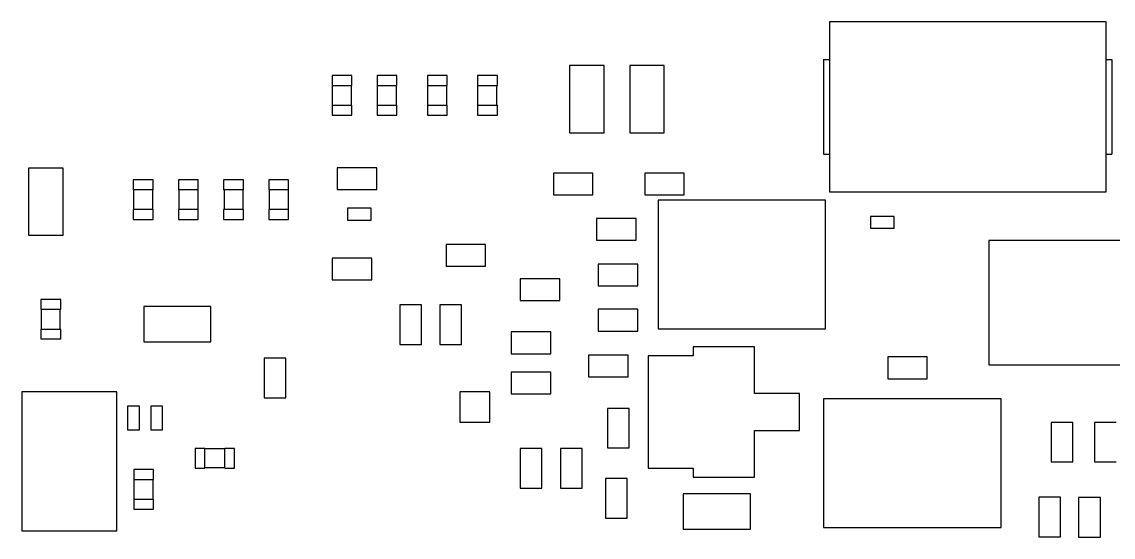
# Model space of a CAD drawing. Header units: millimetres. Extents: x 0 to 420, y 0 to 297.
# Drawn here: x 328.71 to 356.33, y 208.59 to 221.63 of the extents above; entities that cross this region are included whole.
import ezdxf

# ---------------------------------------------------------------- set-up
doc = ezdxf.new("R2010")
doc.units = ezdxf.units.MM

msp = doc.modelspace()

# ---------------------------------------------------------------- linework, layer by layer
at = {"color": 7, "linetype": 'Continuous', "lineweight": 25}
for p, q in [((349.147, 221.626), (349.147, 217.326)), ((356.147, 221.626), (349.147, 221.626)), ((356.147, 217.326), (356.147, 221.626)), ((348.997, 220.676), (348.997, 218.276)), ((348.997, 220.676), (349.147, 220.676)), ((356.147, 220.676), (356.297, 220.676)), ((356.297, 220.676), (356.297, 218.276)), ((342.574, 220.518), (342.574, 218.818)), ((343.444, 220.518), (342.574, 220.518)), ((343.444, 218.818), (343.444, 220.518)), ((344.098, 220.518), (344.098, 218.818)), ((344.968, 220.518), (344.098, 220.518)), ((344.968, 218.818), (344.968, 220.518)), ((336.562, 220.269), (336.562, 220.019)), ((337.062, 220.269), (336.562, 220.269)), ((337.062, 220.019), (337.062, 220.269)), ((337.705, 220.269), (337.705, 220.019)), ((338.205, 220.269), (337.705, 220.269)), ((338.205, 220.019), (338.205, 220.269)), ((338.975, 220.269), (338.975, 220.019)), ((339.475, 220.269), (338.975, 220.269)), ((339.475, 220.019), (339.475, 220.269)), ((340.245, 220.269), (340.245, 220.019)), ((340.745, 220.269), (340.245, 220.269)), ((340.745, 220.019), (340.745, 220.269)), ((336.562, 220.019), (337.062, 220.019)), ((336.572, 219.519), (336.572, 220.019)), ((337.052, 219.519), (337.052, 220.019)), ((337.705, 220.019), (338.205, 220.019)), ((337.715, 219.519), (337.715, 220.019)), ((338.195, 219.519), (338.195, 220.019)), ((338.975, 220.019), (339.475, 220.019)), ((338.985, 219.519), (338.985, 220.019)), ((339.465, 219.519), (339.465, 220.019)), ((340.245, 220.019), (340.745, 220.019)), ((340.255, 219.519), (340.255, 220.019)), ((340.735, 219.519), (340.735, 220.019)), ((336.562, 219.519), (336.562, 219.269)), ((336.562, 219.519), (337.062, 219.519)), ((337.062, 219.269), (337.062, 219.519)), ((337.705, 219.519), (337.705, 219.269)), ((337.705, 219.519), (338.205, 219.519)), ((338.205, 219.269), (338.205, 219.519)), ((338.975, 219.519), (338.975, 219.269)), ((338.975, 219.519), (339.475, 219.519)), ((339.475, 219.269), (339.475, 219.519)), ((340.245, 219.519), (340.245, 219.269)), ((340.245, 219.519), (340.745, 219.519)), ((340.745, 219.269), (340.745, 219.519)), ((336.562, 219.269), (337.062, 219.269)), ((337.705, 219.269), (338.205, 219.269)), ((338.975, 219.269), (339.475, 219.269)), ((340.245, 219.269), (340.745, 219.269)), ((342.574, 218.818), (343.444, 218.818)), ((344.098, 218.818), (344.968, 218.818)), ((348.997, 218.276), (349.147, 218.276)), ((356.147, 218.276), (356.297, 218.276)), ((328.884, 217.927), (328.884, 216.227)), ((329.754, 217.927), (328.884, 217.927)), ((329.754, 216.227), (329.754, 217.927)), ((336.692, 217.936), (336.692, 217.386)), ((337.693, 217.936), (336.692, 217.936)), ((337.693, 217.386), (337.693, 217.936)), ((332.032, 217.628), (331.532, 217.628)), ((331.532, 217.628), (331.532, 217.378)), ((332.032, 217.378), (332.032, 217.628)), ((333.175, 217.628), (332.675, 217.628)), ((332.675, 217.628), (332.675, 217.378)), ((333.175, 217.378), (333.175, 217.628)), ((333.818, 217.628), (333.818, 217.378)), ((334.318, 217.628), (333.818, 217.628)), ((334.318, 217.378), (334.318, 217.628)), ((335.461, 217.628), (334.961, 217.628)), ((334.961, 217.628), (334.961, 217.378)), ((335.461, 217.378), (335.461, 217.628)), ((342.165, 217.796), (342.165, 217.246)), ((343.165, 217.796), (342.165, 217.796)), ((343.165, 217.246), (343.165, 217.796)), ((344.476, 217.796), (344.476, 217.246)), ((345.476, 217.796), (344.476, 217.796)), ((345.476, 217.246), (345.476, 217.796)), ((332.032, 217.378), (331.532, 217.378)), ((331.542, 217.378), (331.542, 216.878)), ((332.022, 217.378), (332.022, 216.878)), ((333.175, 217.378), (332.675, 217.378)), ((332.685, 217.378), (332.685, 216.878)), ((333.165, 217.378), (333.165, 216.878)), ((334.318, 217.378), (333.818, 217.378)), ((333.828, 217.378), (333.828, 216.878)), ((334.308, 217.378), (334.308, 216.878)), ((335.461, 217.378), (334.961, 217.378)), ((334.971, 217.378), (334.971, 216.878)), ((335.451, 217.378), (335.451, 216.878)), ((336.692, 217.386), (337.693, 217.386)), ((342.165, 217.246), (343.165, 217.246)), ((344.476, 217.246), (345.476, 217.246)), ((344.817, 217.116), (344.817, 213.862)), ((349.047, 217.116), (344.817, 217.116)), ((349.047, 213.862), (349.047, 217.116)), ((349.147, 217.326), (356.147, 217.326)), ((331.532, 216.878), (331.532, 216.628)), ((332.032, 216.878), (331.532, 216.878)), ((332.032, 216.628), (332.032, 216.878)), ((332.675, 216.878), (332.675, 216.628)), ((333.175, 216.878), (332.675, 216.878)), ((333.175, 216.628), (333.175, 216.878)), ((333.818, 216.878), (333.818, 216.628)), ((334.318, 216.878), (333.818, 216.878)), ((334.318, 216.628), (334.318, 216.878)), ((334.961, 216.878), (334.961, 216.628)), ((335.461, 216.878), (334.961, 216.878)), ((335.461, 216.628), (335.461, 216.878)), ((336.955, 216.909), (336.955, 216.609)), ((337.555, 216.909), (336.955, 216.909)), ((337.555, 216.609), (337.555, 216.909)), ((331.532, 216.628), (332.032, 216.628)), ((332.675, 216.628), (333.175, 216.628)), ((333.818, 216.628), (334.318, 216.628)), ((334.961, 216.628), (335.461, 216.628)), ((336.955, 216.609), (337.555, 216.609)), ((343.257, 216.653), (343.257, 216.103)), ((344.257, 216.653), (343.257, 216.653)), ((344.257, 216.103), (344.257, 216.653)), ((350.188, 216.706), (350.188, 216.405)), ((350.788, 216.706), (350.188, 216.706)), ((350.788, 216.405), (350.788, 216.706)), ((350.188, 216.405), (350.788, 216.405)), ((328.884, 216.227), (329.754, 216.227)), ((339.447, 215.992), (339.447, 215.442)), ((340.447, 215.992), (339.447, 215.992)), ((340.447, 215.442), (340.447, 215.992)), ((343.257, 216.103), (344.257, 216.103)), ((353.185, 216.098), (353.185, 212.949)), ((357.189, 216.098), (353.185, 216.098)), ((336.565, 215.65), (336.565, 215.1)), ((337.566, 215.65), (336.565, 215.65)), ((337.566, 215.1), (337.566, 215.65)), ((339.447, 215.442), (340.447, 215.442)), ((343.296, 215.498), (343.296, 214.948)), ((344.297, 215.498), (343.296, 215.498)), ((344.297, 214.948), (344.297, 215.498)), ((336.565, 215.1), (337.566, 215.1)), ((341.326, 215.129), (341.326, 214.579)), ((342.327, 215.129), (341.326, 215.129)), ((342.327, 214.579), (342.327, 215.129)), ((343.296, 214.948), (344.297, 214.948)), ((329.196, 214.605), (329.196, 214.355)), ((329.696, 214.605), (329.196, 214.605)), ((329.696, 214.355), (329.696, 214.605)), ((341.326, 214.579), (342.327, 214.579)), ((329.196, 214.355), (329.696, 214.355)), ((329.206, 213.855), (329.206, 214.355)), ((329.686, 213.855), (329.686, 214.355)), ((331.796, 214.428), (331.796, 213.528)), ((333.496, 214.428), (331.796, 214.428)), ((333.496, 213.528), (333.496, 214.428)), ((338.275, 214.465), (338.275, 213.465)), ((338.825, 214.465), (338.275, 214.465)), ((338.825, 213.465), (338.825, 214.465)), ((339.841, 214.465), (339.291, 214.465)), ((339.291, 214.465), (339.291, 213.465)), ((339.841, 213.465), (339.841, 214.465)), ((343.296, 214.355), (343.296, 213.805)), ((344.297, 214.355), (343.296, 214.355)), ((344.297, 213.805), (344.297, 214.355)), ((329.196, 213.855), (329.196, 213.605)), ((329.196, 213.855), (329.696, 213.855)), ((329.696, 213.605), (329.696, 213.855)), ((341.098, 213.783), (341.098, 213.232)), ((342.098, 213.783), (341.098, 213.783)), ((342.098, 213.232), (342.098, 213.783)), ((343.296, 213.805), (344.297, 213.805)), ((344.817, 213.862), (349.047, 213.862)), ((329.196, 213.605), (329.696, 213.605)), ((331.796, 213.528), (333.496, 213.528)), ((338.275, 213.465), (338.825, 213.465)), ((339.291, 213.465), (339.841, 213.465)), ((341.098, 213.232), (342.098, 213.232)), ((343.054, 213.198), (343.054, 212.648)), ((344.054, 213.198), (343.054, 213.198)), ((344.054, 212.648), (344.054, 213.198)), ((345.698, 213.402), (345.698, 213.175)), ((347.252, 213.402), (345.698, 213.402)), ((347.252, 212.225), (347.252, 213.402)), ((334.846, 213.119), (334.846, 212.118)), ((335.396, 213.119), (334.846, 213.119)), ((335.396, 212.118), (335.396, 213.119)), ((344.562, 213.175), (344.562, 210.335)), ((345.698, 213.175), (344.562, 213.175)), ((350.623, 213.148), (350.623, 212.597)), ((351.623, 213.148), (350.623, 213.148)), ((351.623, 212.597), (351.623, 213.148)), ((353.185, 212.949), (357.189, 212.949)), ((341.098, 212.767), (341.098, 212.216)), ((342.098, 212.767), (341.098, 212.767)), ((342.098, 212.216), (342.098, 212.767)), ((343.054, 212.648), (344.054, 212.648)), ((350.623, 212.597), (351.623, 212.597)), ((328.712, 212.269), (328.712, 208.751)), ((331.116, 212.269), (328.712, 212.269)), ((331.116, 208.751), (331.116, 212.269)), ((334.846, 212.118), (335.396, 212.118)), ((339.795, 212.263), (339.795, 211.501)), ((340.557, 212.263), (339.795, 212.263)), ((340.557, 211.501), (340.557, 212.263)), ((341.098, 212.216), (342.098, 212.216)), ((348.387, 212.225), (347.252, 212.225)), ((348.387, 211.285), (348.387, 212.225)), ((331.389, 211.902), (331.389, 211.302)), ((331.69, 211.902), (331.389, 211.902)), ((331.69, 211.302), (331.69, 211.902)), ((331.974, 211.902), (331.974, 211.302)), ((332.274, 211.902), (331.974, 211.902)), ((332.274, 211.302), (332.274, 211.902)), ((343.533, 211.849), (343.533, 210.848)), ((344.083, 211.849), (343.533, 211.849)), ((344.083, 210.848), (344.083, 211.849)), ((349.002, 212.087), (349.002, 208.832)), ((353.498, 212.087), (349.002, 212.087)), ((353.498, 208.832), (353.498, 212.087)), ((331.389, 211.302), (331.69, 211.302)), ((331.974, 211.302), (332.274, 211.302)), ((339.795, 211.501), (340.557, 211.501)), ((347.252, 210.108), (347.252, 211.285)), ((347.252, 211.285), (348.387, 211.285)), ((354.76, 211.493), (354.76, 210.493)), ((355.31, 211.493), (354.76, 211.493)), ((355.31, 210.493), (355.31, 211.493)), ((355.852, 211.493), (355.852, 210.493)), ((356.402, 211.493), (355.852, 211.493)), ((333.097, 210.836), (333.097, 210.336)), ((333.347, 210.836), (333.097, 210.836)), ((333.347, 210.336), (333.347, 210.836)), ((333.847, 210.826), (333.347, 210.826)), ((333.847, 210.336), (333.847, 210.836)), ((334.097, 210.836), (333.847, 210.836)), ((334.097, 210.336), (334.097, 210.836)), ((341.323, 210.833), (341.323, 209.832)), ((341.873, 210.833), (341.323, 210.833)), ((341.873, 209.832), (341.873, 210.833)), ((342.889, 210.833), (342.339, 210.833)), ((342.339, 210.833), (342.339, 209.832)), ((342.889, 209.832), (342.889, 210.833)), ((343.533, 210.848), (344.083, 210.848)), ((354.76, 210.493), (355.31, 210.493)), ((355.852, 210.493), (356.402, 210.493)), ((331.544, 210.299), (331.544, 210.049)), ((332.044, 210.299), (331.544, 210.299)), ((332.044, 210.049), (332.044, 210.299)), ((333.097, 210.336), (333.347, 210.336)), ((333.847, 210.346), (333.347, 210.346)), ((333.847, 210.336), (334.097, 210.336)), ((344.562, 210.335), (345.698, 210.335)), ((345.698, 210.335), (345.698, 210.108)), ((331.544, 210.049), (332.044, 210.049)), ((331.554, 209.549), (331.554, 210.049)), ((332.034, 209.549), (332.034, 210.049)), ((343.482, 210.071), (343.482, 209.07)), ((344.032, 210.071), (343.482, 210.071)), ((344.032, 209.07), (344.032, 210.071)), ((345.698, 210.108), (347.252, 210.108)), ((341.323, 209.832), (341.873, 209.832)), ((342.339, 209.832), (342.889, 209.832)), ((345.447, 209.69), (345.447, 208.79)), ((347.147, 209.69), (345.447, 209.69)), ((347.147, 208.79), (347.147, 209.69)), ((331.544, 209.549), (331.544, 209.299)), ((331.544, 209.549), (332.044, 209.549)), ((332.044, 209.299), (332.044, 209.549)), ((354.445, 209.601), (354.445, 208.6)), ((354.995, 209.601), (354.445, 209.601)), ((354.995, 208.6), (354.995, 209.601)), ((356.006, 209.591), (355.455, 209.591)), ((355.455, 209.591), (355.455, 208.59)), ((356.006, 208.59), (356.006, 209.591)), ((331.544, 209.299), (332.044, 209.299)), ((343.482, 209.07), (344.032, 209.07)), ((345.447, 208.79), (347.147, 208.79)), ((349.002, 208.832), (353.498, 208.832)), ((328.712, 208.751), (331.116, 208.751)), ((354.445, 208.6), (354.995, 208.6)), ((355.455, 208.59), (356.006, 208.59))]:
    msp.add_line(p, q, dxfattribs=at)

doc.saveas('drawing.dxf')
